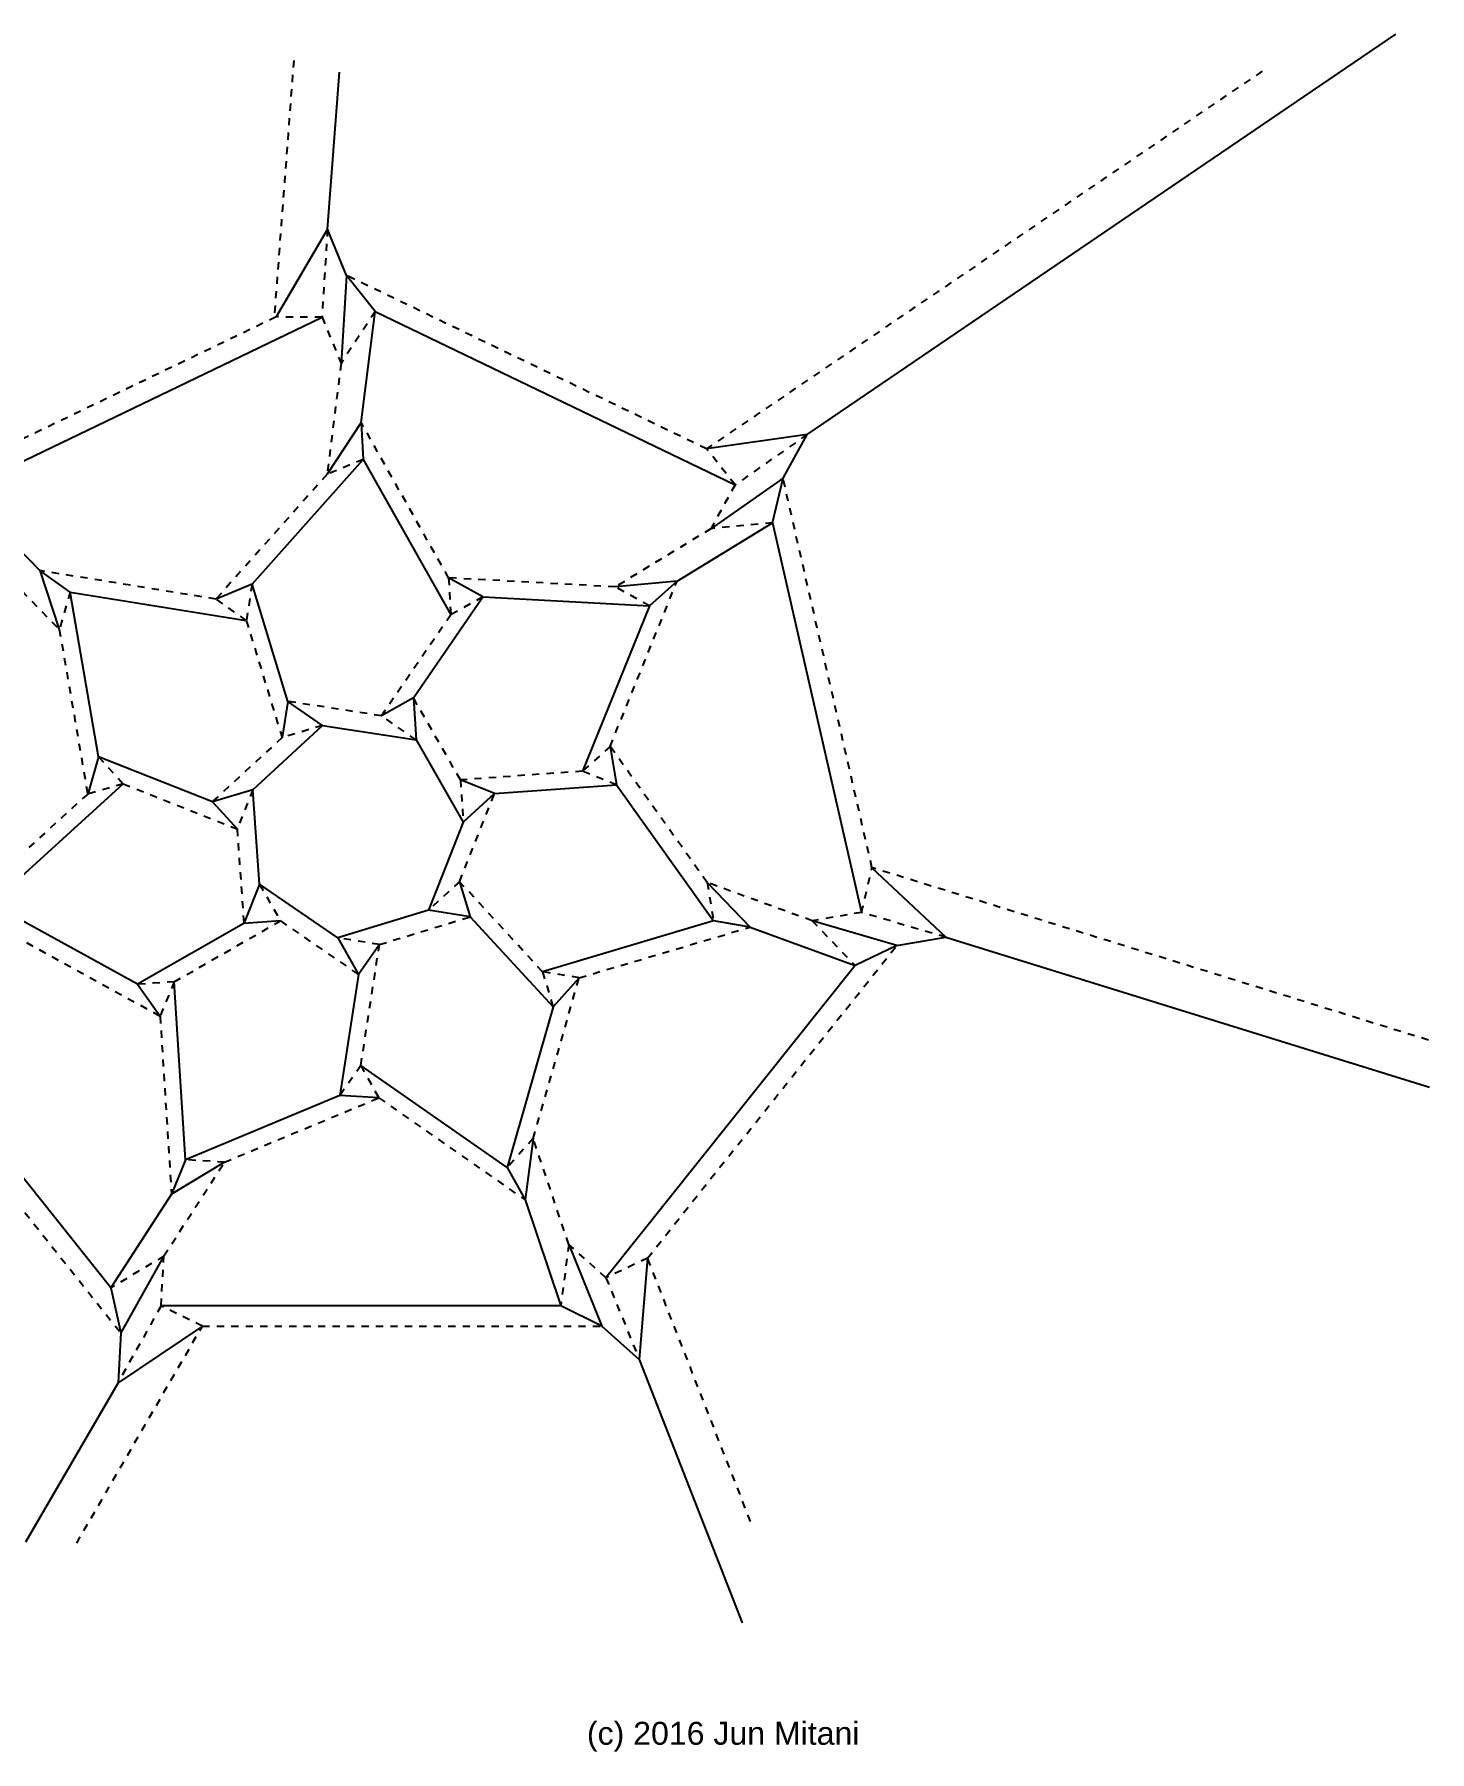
# Model space of a CAD drawing. Extents: x -38 to 276, y -288 to -9.
# Drawn here: x 71.6 to 275.9, y -287.6 to -36.2 of the extents above; entities that cross this region are included whole.
import ezdxf

# ---------------------------------------------------------------- set-up
doc = ezdxf.new("R2010")
doc.units = 0
for name, pattern in [('AI-LINETYPE-1', [2.116667, 1.058333, -1.058333]), ('AI-LINETYPE-10', [2.116667, 1.058333, -1.058333]), ('AI-LINETYPE-100', [2.116667, 1.058333, -1.058333]), ('AI-LINETYPE-11', [2.116667, 1.058333, -1.058333]), ('AI-LINETYPE-12', [2.116667, 1.058333, -1.058333]), ('AI-LINETYPE-13', [2.116667, 1.058333, -1.058333]), ('AI-LINETYPE-14', [2.116667, 1.058333, -1.058333]), ('AI-LINETYPE-15', [2.116667, 1.058333, -1.058333]), ('AI-LINETYPE-16', [2.116667, 1.058333, -1.058333]), ('AI-LINETYPE-17', [2.116667, 1.058333, -1.058333]), ('AI-LINETYPE-18', [2.116667, 1.058333, -1.058333]), ('AI-LINETYPE-19', [2.116667, 1.058333, -1.058333]), ('AI-LINETYPE-2', [2.116667, 1.058333, -1.058333]), ('AI-LINETYPE-20', [2.116667, 1.058333, -1.058333]), ('AI-LINETYPE-21', [2.116667, 1.058333, -1.058333]), ('AI-LINETYPE-22', [2.116667, 1.058333, -1.058333]), ('AI-LINETYPE-23', [2.116667, 1.058333, -1.058333]), ('AI-LINETYPE-24', [2.116667, 1.058333, -1.058333]), ('AI-LINETYPE-25', [2.116667, 1.058333, -1.058333]), ('AI-LINETYPE-26', [2.116667, 1.058333, -1.058333]), ('AI-LINETYPE-27', [2.116667, 1.058333, -1.058333]), ('AI-LINETYPE-28', [2.116667, 1.058333, -1.058333]), ('AI-LINETYPE-29', [2.116667, 1.058333, -1.058333]), ('AI-LINETYPE-3', [2.116667, 1.058333, -1.058333]), ('AI-LINETYPE-30', [2.116667, 1.058333, -1.058333]), ('AI-LINETYPE-31', [2.116667, 1.058333, -1.058333]), ('AI-LINETYPE-32', [2.116667, 1.058333, -1.058333]), ('AI-LINETYPE-33', [2.116667, 1.058333, -1.058333]), ('AI-LINETYPE-34', [2.116667, 1.058333, -1.058333]), ('AI-LINETYPE-35', [2.116667, 1.058333, -1.058333]), ('AI-LINETYPE-36', [2.116667, 1.058333, -1.058333]), ('AI-LINETYPE-37', [2.116667, 1.058333, -1.058333]), ('AI-LINETYPE-38', [2.116667, 1.058333, -1.058333]), ('AI-LINETYPE-39', [2.116667, 1.058333, -1.058333]), ('AI-LINETYPE-4', [2.116667, 1.058333, -1.058333]), ('AI-LINETYPE-40', [2.116667, 1.058333, -1.058333]), ('AI-LINETYPE-41', [2.116667, 1.058333, -1.058333]), ('AI-LINETYPE-42', [2.116667, 1.058333, -1.058333]), ('AI-LINETYPE-43', [2.116667, 1.058333, -1.058333]), ('AI-LINETYPE-46', [2.116667, 1.058333, -1.058333]), ('AI-LINETYPE-47', [2.116667, 1.058333, -1.058333]), ('AI-LINETYPE-48', [2.116667, 1.058333, -1.058333]), ('AI-LINETYPE-49', [2.116667, 1.058333, -1.058333]), ('AI-LINETYPE-5', [2.116667, 1.058333, -1.058333]), ('AI-LINETYPE-51', [2.116667, 1.058333, -1.058333]), ('AI-LINETYPE-52', [2.116667, 1.058333, -1.058333]), ('AI-LINETYPE-54', [2.116667, 1.058333, -1.058333]), ('AI-LINETYPE-57', [2.116667, 1.058333, -1.058333]), ('AI-LINETYPE-58', [2.116667, 1.058333, -1.058333]), ('AI-LINETYPE-59', [2.116667, 1.058333, -1.058333]), ('AI-LINETYPE-6', [2.116667, 1.058333, -1.058333]), ('AI-LINETYPE-60', [2.116667, 1.058333, -1.058333]), ('AI-LINETYPE-61', [2.116667, 1.058333, -1.058333]), ('AI-LINETYPE-62', [2.116667, 1.058333, -1.058333]), ('AI-LINETYPE-63', [2.116667, 1.058333, -1.058333]), ('AI-LINETYPE-64', [2.116667, 1.058333, -1.058333]), ('AI-LINETYPE-65', [2.116667, 1.058333, -1.058333]), ('AI-LINETYPE-66', [2.116667, 1.058333, -1.058333]), ('AI-LINETYPE-67', [2.116667, 1.058333, -1.058333]), ('AI-LINETYPE-68', [2.116667, 1.058333, -1.058333]), ('AI-LINETYPE-69', [2.116667, 1.058333, -1.058333]), ('AI-LINETYPE-7', [2.116667, 1.058333, -1.058333]), ('AI-LINETYPE-70', [2.116667, 1.058333, -1.058333]), ('AI-LINETYPE-71', [2.116667, 1.058333, -1.058333]), ('AI-LINETYPE-72', [2.116667, 1.058333, -1.058333]), ('AI-LINETYPE-73', [2.116667, 1.058333, -1.058333]), ('AI-LINETYPE-74', [2.116667, 1.058333, -1.058333]), ('AI-LINETYPE-75', [2.116667, 1.058333, -1.058333]), ('AI-LINETYPE-76', [2.116667, 1.058333, -1.058333]), ('AI-LINETYPE-77', [2.116667, 1.058333, -1.058333]), ('AI-LINETYPE-78', [2.116667, 1.058333, -1.058333]), ('AI-LINETYPE-79', [2.116667, 1.058333, -1.058333]), ('AI-LINETYPE-8', [2.116667, 1.058333, -1.058333]), ('AI-LINETYPE-80', [2.116667, 1.058333, -1.058333]), ('AI-LINETYPE-81', [2.116667, 1.058333, -1.058333]), ('AI-LINETYPE-82', [2.116667, 1.058333, -1.058333]), ('AI-LINETYPE-83', [2.116667, 1.058333, -1.058333]), ('AI-LINETYPE-84', [2.116667, 1.058333, -1.058333]), ('AI-LINETYPE-85', [2.116667, 1.058333, -1.058333]), ('AI-LINETYPE-86', [2.116667, 1.058333, -1.058333]), ('AI-LINETYPE-87', [2.116667, 1.058333, -1.058333]), ('AI-LINETYPE-88', [2.116667, 1.058333, -1.058333]), ('AI-LINETYPE-89', [2.116667, 1.058333, -1.058333]), ('AI-LINETYPE-9', [2.116667, 1.058333, -1.058333]), ('AI-LINETYPE-90', [2.116667, 1.058333, -1.058333]), ('AI-LINETYPE-91', [2.116667, 1.058333, -1.058333]), ('AI-LINETYPE-92', [2.116667, 1.058333, -1.058333]), ('AI-LINETYPE-93', [2.116667, 1.058333, -1.058333]), ('AI-LINETYPE-94', [2.116667, 1.058333, -1.058333]), ('AI-LINETYPE-95', [2.116667, 1.058333, -1.058333]), ('AI-LINETYPE-96', [2.116667, 1.058333, -1.058333]), ('AI-LINETYPE-98', [2.116667, 1.058333, -1.058333])]:
    doc.linetypes.add(name, pattern=pattern)
for name, color, linetype in [('MOUNTAINLINE', 7, 'CONTINUOUS'), ('TEXT', 7, 'CONTINUOUS'), ('VALLEYLINE', 7, 'CONTINUOUS')]:
    doc.layers.add(name, color=color, linetype=linetype)

# ---------------------------------------------------------------- blocks, each defined once
blk = doc.blocks.new('BLOCK_2')
at = {"layer": 'VALLEYLINE', "color": 7, "linetype": 'AI-LINETYPE-1'}
blk.add_lwpolyline([(176.46, -253.92), (161.38, -215.35)], dxfattribs=at)
blk = doc.blocks.new('BLOCK_3')
at = {"layer": 'VALLEYLINE', "color": 7, "linetype": 'AI-LINETYPE-2'}
blk.add_lwpolyline([(161.38, -215.35), (197.85, -169.62)], dxfattribs=at)
blk = doc.blocks.new('BLOCK_4')
at = {"layer": 'VALLEYLINE', "color": 7, "linetype": 'AI-LINETYPE-3'}
blk.add_lwpolyline([(192.69, -164.76), (185.48, -165.98)], dxfattribs=at)
blk = doc.blocks.new('BLOCK_5')
at = {"layer": 'VALLEYLINE', "color": 7, "linetype": 'AI-LINETYPE-4'}
blk.add_lwpolyline([(185.48, -165.98), (170.11, -160.38)], dxfattribs=at)
blk = doc.blocks.new('BLOCK_6')
at = {"layer": 'VALLEYLINE', "color": 7, "linetype": 'AI-LINETYPE-5'}
blk.add_lwpolyline([(170.11, -160.38), (155.91, -140.45)], dxfattribs=at)
blk = doc.blocks.new('BLOCK_7')
at = {"layer": 'VALLEYLINE', "color": 7, "linetype": 'AI-LINETYPE-6'}
blk.add_lwpolyline([(155.91, -140.45), (165.71, -116.25)], dxfattribs=at)
blk = doc.blocks.new('BLOCK_8')
at = {"layer": 'VALLEYLINE', "color": 7, "linetype": 'AI-LINETYPE-7'}
blk.add_lwpolyline([(194.23, -158.21), (181.21, -101.18)], dxfattribs=at)
blk = doc.blocks.new('BLOCK_9')
at = {"layer": 'VALLEYLINE', "color": 7, "linetype": 'AI-LINETYPE-8'}
blk.add_lwpolyline([(275.69, -183.45), (194.23, -158.2)], dxfattribs=at)
blk = doc.blocks.new('BLOCK_10')
at = {"layer": 'VALLEYLINE', "color": 7, "linetype": 'AI-LINETYPE-9'}
blk.add_lwpolyline([(155.3, -218.24), (149.85, -213.36)], dxfattribs=at)
blk = doc.blocks.new('BLOCK_11')
at = {"layer": 'VALLEYLINE', "color": 7, "linetype": 'AI-LINETYPE-10'}
blk.add_lwpolyline([(149.85, -213.36), (144.65, -197.85)], dxfattribs=at)
blk = doc.blocks.new('BLOCK_12')
at = {"layer": 'VALLEYLINE', "color": 7, "linetype": 'AI-LINETYPE-11'}
blk.add_lwpolyline([(144.65, -197.85), (151.37, -174.33)], dxfattribs=at)
blk = doc.blocks.new('BLOCK_13')
at = {"layer": 'VALLEYLINE', "color": 7, "linetype": 'AI-LINETYPE-12'}
blk.add_lwpolyline([(151.37, -174.33), (176.4, -166.91)], dxfattribs=at)
blk = doc.blocks.new('BLOCK_14')
at = {"layer": 'VALLEYLINE', "color": 7, "linetype": 'AI-LINETYPE-13'}
blk.add_lwpolyline([(146.01, -173.44), (133.87, -160.26)], dxfattribs=at)
blk = doc.blocks.new('BLOCK_15')
at = {"layer": 'VALLEYLINE', "color": 7, "linetype": 'AI-LINETYPE-14'}
blk.add_lwpolyline([(133.87, -160.26), (138.98, -147.37)], dxfattribs=at)
blk = doc.blocks.new('BLOCK_16')
at = {"layer": 'VALLEYLINE', "color": 7, "linetype": 'AI-LINETYPE-15'}
blk.add_lwpolyline([(151.87, -144.08), (134, -145.36)], dxfattribs=at)
blk = doc.blocks.new('BLOCK_17')
at = {"layer": 'VALLEYLINE', "color": 7, "linetype": 'AI-LINETYPE-16'}
blk.add_lwpolyline([(134, -145.36), (127.1, -133.33)], dxfattribs=at)
blk = doc.blocks.new('BLOCK_18')
at = {"layer": 'VALLEYLINE', "color": 7, "linetype": 'AI-LINETYPE-17'}
blk.add_lwpolyline([(170.65, -108.58), (156.68, -117.1)], dxfattribs=at)
blk = doc.blocks.new('BLOCK_19')
at = {"layer": 'VALLEYLINE', "color": 7, "linetype": 'AI-LINETYPE-18'}
blk.add_lwpolyline([(156.68, -117.1), (132.26, -115.78)], dxfattribs=at)
blk = doc.blocks.new('BLOCK_20')
at = {"layer": 'VALLEYLINE', "color": 7, "linetype": 'AI-LINETYPE-19'}
blk.add_lwpolyline([(132.26, -115.78), (119.45, -93.03)], dxfattribs=at)
blk = doc.blocks.new('BLOCK_21')
at = {"layer": 'VALLEYLINE', "color": 7, "linetype": 'AI-LINETYPE-20'}
blk.add_lwpolyline([(174.19, -102.18), (170.65, -108.58)], dxfattribs=at)
blk = doc.blocks.new('BLOCK_22')
at = {"layer": 'VALLEYLINE', "color": 7, "linetype": 'AI-LINETYPE-21'}
blk.add_lwpolyline([(170.02, -96.89), (117.32, -71.51)], dxfattribs=at)
blk = doc.blocks.new('BLOCK_23')
at = {"layer": 'VALLEYLINE', "color": 7, "linetype": 'AI-LINETYPE-22'}
blk.add_lwpolyline([(251.33, -41.62), (170.02, -96.89)], dxfattribs=at)
blk = doc.blocks.new('BLOCK_24')
at = {"layer": 'VALLEYLINE', "color": 7, "linetype": 'AI-LINETYPE-23'}
blk.add_lwpolyline([(119.41, -187.16), (122.14, -169.45)], dxfattribs=at)
blk = doc.blocks.new('BLOCK_25')
at = {"layer": 'VALLEYLINE', "color": 7, "linetype": 'AI-LINETYPE-24'}
blk.add_lwpolyline([(122.14, -169.45), (135.4, -165.4)], dxfattribs=at)
blk = doc.blocks.new('BLOCK_26')
at = {"layer": 'VALLEYLINE', "color": 7, "linetype": 'AI-LINETYPE-25'}
blk.add_lwpolyline([(77.82, -257.07), (96.22, -225.31)], dxfattribs=at)
blk = doc.blocks.new('BLOCK_27')
at = {"layer": 'VALLEYLINE', "color": 7, "linetype": 'AI-LINETYPE-26'}
blk.add_lwpolyline([(96.22, -225.31), (154.71, -225.31)], dxfattribs=at)
blk = doc.blocks.new('BLOCK_28')
at = {"layer": 'VALLEYLINE', "color": 7, "linetype": 'AI-LINETYPE-27'}
blk.add_lwpolyline([(90.17, -222.35), (90.59, -215.05)], dxfattribs=at)
blk = doc.blocks.new('BLOCK_29')
at = {"layer": 'VALLEYLINE', "color": 7, "linetype": 'AI-LINETYPE-28'}
blk.add_lwpolyline([(90.59, -215.05), (99.47, -201.31)], dxfattribs=at)
blk = doc.blocks.new('BLOCK_30')
at = {"layer": 'VALLEYLINE', "color": 7, "linetype": 'AI-LINETYPE-29'}
blk.add_lwpolyline([(99.47, -201.31), (122.05, -191.9)], dxfattribs=at)
blk = doc.blocks.new('BLOCK_31')
at = {"layer": 'VALLEYLINE', "color": 7, "linetype": 'AI-LINETYPE-30'}
blk.add_lwpolyline([(122.05, -191.9), (143.46, -206.84)], dxfattribs=at)
blk = doc.blocks.new('BLOCK_32')
at = {"layer": 'VALLEYLINE', "color": 7, "linetype": 'AI-LINETYPE-31'}
blk.add_lwpolyline([(132.58, -121.2), (122.43, -135.97)], dxfattribs=at)
blk = doc.blocks.new('BLOCK_33')
at = {"layer": 'VALLEYLINE', "color": 7, "linetype": 'AI-LINETYPE-32'}
blk.add_lwpolyline([(122.43, -135.97), (108.73, -133.86)], dxfattribs=at)
blk = doc.blocks.new('BLOCK_34')
at = {"layer": 'VALLEYLINE', "color": 7, "linetype": 'AI-LINETYPE-33'}
blk.add_lwpolyline([(92.1, -174.91), (107.65, -166)], dxfattribs=at)
blk = doc.blocks.new('BLOCK_35')
at = {"layer": 'VALLEYLINE', "color": 7, "linetype": 'AI-LINETYPE-34'}
blk.add_lwpolyline([(107.65, -166), (119.08, -173.85)], dxfattribs=at)
blk = doc.blocks.new('BLOCK_36')
at = {"layer": 'VALLEYLINE', "color": 7, "linetype": 'AI-LINETYPE-35'}
blk.add_lwpolyline([(107.88, -139.16), (97.68, -148.56)], dxfattribs=at)
blk = doc.blocks.new('BLOCK_37')
at = {"layer": 'VALLEYLINE', "color": 7, "linetype": 'AI-LINETYPE-36'}
blk.add_lwpolyline([(102.65, -122.02), (107.88, -139.16)], dxfattribs=at)
blk = doc.blocks.new('BLOCK_38')
at = {"layer": 'VALLEYLINE', "color": 7, "linetype": 'AI-LINETYPE-37'}
blk.add_lwpolyline([(114.48, -100.62), (98.22, -118.89)], dxfattribs=at)
blk = doc.blocks.new('BLOCK_39')
at = {"layer": 'VALLEYLINE', "color": 7, "linetype": 'AI-LINETYPE-38'}
blk.add_lwpolyline([(98.22, -118.89), (72.44, -114.72)], dxfattribs=at)
blk = doc.blocks.new('BLOCK_40')
at = {"layer": 'VALLEYLINE', "color": 7, "linetype": 'AI-LINETYPE-39'}
blk.add_lwpolyline([(113.73, -77.62), (116.52, -84.38)], dxfattribs=at)
blk = doc.blocks.new('BLOCK_41')
at = {"layer": 'VALLEYLINE', "color": 7, "linetype": 'AI-LINETYPE-40'}
blk.add_lwpolyline([(116.52, -84.38), (114.48, -100.62)], dxfattribs=at)
blk = doc.blocks.new('BLOCK_42')
at = {"layer": 'VALLEYLINE', "color": 7, "linetype": 'AI-LINETYPE-41'}
blk.add_lwpolyline([(84.64, -145.93), (101.3, -152.53)], dxfattribs=at)
blk = doc.blocks.new('BLOCK_43')
at = {"layer": 'VALLEYLINE', "color": 7, "linetype": 'AI-LINETYPE-42'}
blk.add_lwpolyline([(101.3, -152.53), (102.29, -166.36)], dxfattribs=at)
blk = doc.blocks.new('BLOCK_44')
at = {"layer": 'VALLEYLINE', "color": 7, "linetype": 'AI-LINETYPE-43'}
blk.add_lwpolyline([(90.03, -179.94), (91.7, -205.99)], dxfattribs=at)
blk = doc.blocks.new('BLOCK_47')
at = {"layer": 'VALLEYLINE', "color": 7, "linetype": 'AI-LINETYPE-46'}
blk.add_lwpolyline([(68.6, -168.15), (90.03, -179.94)], dxfattribs=at)
blk = doc.blocks.new('BLOCK_48')
at = {"layer": 'VALLEYLINE', "color": 7, "linetype": 'AI-LINETYPE-47'}
blk.add_lwpolyline([(107, -77.59), (54.3, -102.97)], dxfattribs=at)
blk = doc.blocks.new('BLOCK_49')
at = {"layer": 'VALLEYLINE', "color": 7, "linetype": 'AI-LINETYPE-48'}
blk.add_lwpolyline([(109.59, -40.03), (106.73, -77.58)], dxfattribs=at)
blk = doc.blocks.new('BLOCK_50')
at = {"layer": 'VALLEYLINE', "color": 7, "linetype": 'AI-LINETYPE-49'}
blk.add_lwpolyline([(79.43, -147.44), (60.1, -164.99)], dxfattribs=at)
blk = doc.blocks.new('BLOCK_52')
at = {"layer": 'VALLEYLINE', "color": 7, "linetype": 'AI-LINETYPE-51'}
blk.add_lwpolyline([(63.86, -111.62), (75.28, -123.33)], dxfattribs=at)
blk = doc.blocks.new('BLOCK_53')
at = {"layer": 'VALLEYLINE', "color": 7, "linetype": 'AI-LINETYPE-52'}
blk.add_lwpolyline([(75.28, -123.33), (79.43, -147.44)], dxfattribs=at)
blk = doc.blocks.new('BLOCK_55')
at = {"layer": 'VALLEYLINE', "color": 7, "linetype": 'AI-LINETYPE-54'}
blk.add_lwpolyline([(47.81, -180.57), (84.28, -226.3)], dxfattribs=at)
blk = doc.blocks.new('BLOCK_58')
at = {"layer": 'VALLEYLINE', "color": 7, "linetype": 'AI-LINETYPE-57'}
blk.add_lwpolyline([(161.38, -215.35), (155.3, -218.24)], dxfattribs=at)
blk = doc.blocks.new('BLOCK_59')
at = {"layer": 'VALLEYLINE', "color": 7, "linetype": 'AI-LINETYPE-58'}
blk.add_lwpolyline([(205.06, -168.4), (192.69, -164.76)], dxfattribs=at)
blk = doc.blocks.new('BLOCK_60')
at = {"layer": 'VALLEYLINE', "color": 7, "linetype": 'AI-LINETYPE-59'}
blk.add_lwpolyline([(185.48, -165.98), (191.77, -172.51)], dxfattribs=at)
blk = doc.blocks.new('BLOCK_61')
at = {"layer": 'VALLEYLINE', "color": 7, "linetype": 'AI-LINETYPE-60'}
blk.add_lwpolyline([(170.11, -160.38), (171.05, -166.01)], dxfattribs=at)
blk = doc.blocks.new('BLOCK_62')
at = {"layer": 'VALLEYLINE', "color": 7, "linetype": 'AI-LINETYPE-61'}
blk.add_lwpolyline([(155.91, -140.45), (151.87, -144.08)], dxfattribs=at)
blk = doc.blocks.new('BLOCK_63')
at = {"layer": 'VALLEYLINE', "color": 7, "linetype": 'AI-LINETYPE-62'}
blk.add_lwpolyline([(179.68, -107.73), (170.65, -108.58)], dxfattribs=at)
blk = doc.blocks.new('BLOCK_64')
at = {"layer": 'VALLEYLINE', "color": 7, "linetype": 'AI-LINETYPE-63'}
blk.add_lwpolyline([(192.69, -164.76), (194.23, -158.21)], dxfattribs=at)
blk = doc.blocks.new('BLOCK_65')
at = {"layer": 'VALLEYLINE', "color": 7, "linetype": 'AI-LINETYPE-64'}
blk.add_lwpolyline([(184.75, -94.78), (174.19, -102.18)], dxfattribs=at)
blk = doc.blocks.new('BLOCK_66')
at = {"layer": 'VALLEYLINE', "color": 7, "linetype": 'AI-LINETYPE-65'}
blk.add_lwpolyline([(155.3, -218.24), (160.17, -230.18)], dxfattribs=at)
blk = doc.blocks.new('BLOCK_67')
at = {"layer": 'VALLEYLINE', "color": 7, "linetype": 'AI-LINETYPE-66'}
blk.add_lwpolyline([(149.85, -213.36), (148.67, -222.35)], dxfattribs=at)
blk = doc.blocks.new('BLOCK_68')
at = {"layer": 'VALLEYLINE', "color": 7, "linetype": 'AI-LINETYPE-67'}
blk.add_lwpolyline([(144.65, -197.85), (140.83, -202.1)], dxfattribs=at)
blk = doc.blocks.new('BLOCK_69')
at = {"layer": 'VALLEYLINE', "color": 7, "linetype": 'AI-LINETYPE-68'}
blk.add_lwpolyline([(151.37, -174.33), (146.01, -173.44)], dxfattribs=at)
blk = doc.blocks.new('BLOCK_70')
at = {"layer": 'VALLEYLINE', "color": 7, "linetype": 'AI-LINETYPE-69'}
blk.add_lwpolyline([(146.01, -173.44), (147.55, -178.58)], dxfattribs=at)
blk = doc.blocks.new('BLOCK_71')
at = {"layer": 'VALLEYLINE', "color": 7, "linetype": 'AI-LINETYPE-70'}
blk.add_lwpolyline([(133.87, -160.26), (129.3, -164.43)], dxfattribs=at)
blk = doc.blocks.new('BLOCK_72')
at = {"layer": 'VALLEYLINE', "color": 7, "linetype": 'AI-LINETYPE-71'}
blk.add_lwpolyline([(156.85, -146.09), (151.87, -144.08)], dxfattribs=at)
blk = doc.blocks.new('BLOCK_73')
at = {"layer": 'VALLEYLINE', "color": 7, "linetype": 'AI-LINETYPE-72'}
blk.add_lwpolyline([(134, -145.36), (134.41, -151.53)], dxfattribs=at)
blk = doc.blocks.new('BLOCK_74')
at = {"layer": 'VALLEYLINE', "color": 7, "linetype": 'AI-LINETYPE-73'}
blk.add_lwpolyline([(137.25, -118.56), (132.58, -121.2)], dxfattribs=at)
blk = doc.blocks.new('BLOCK_75')
at = {"layer": 'VALLEYLINE', "color": 7, "linetype": 'AI-LINETYPE-74'}
blk.add_lwpolyline([(161.67, -119.88), (156.68, -117.1)], dxfattribs=at)
blk = doc.blocks.new('BLOCK_76')
at = {"layer": 'VALLEYLINE', "color": 7, "linetype": 'AI-LINETYPE-75'}
blk.add_lwpolyline([(132.26, -115.78), (132.58, -121.2)], dxfattribs=at)
blk = doc.blocks.new('BLOCK_77')
at = {"layer": 'VALLEYLINE', "color": 7, "linetype": 'AI-LINETYPE-76'}
blk.add_lwpolyline([(121.49, -76.8), (116.52, -84.38)], dxfattribs=at)
blk = doc.blocks.new('BLOCK_78')
at = {"layer": 'VALLEYLINE', "color": 7, "linetype": 'AI-LINETYPE-77'}
blk.add_lwpolyline([(174.19, -102.18), (170.02, -96.89)], dxfattribs=at)
blk = doc.blocks.new('BLOCK_79')
at = {"layer": 'VALLEYLINE', "color": 7, "linetype": 'AI-LINETYPE-78'}
blk.add_lwpolyline([(114.53, -64.75), (113.73, -77.62)], dxfattribs=at)
blk = doc.blocks.new('BLOCK_80')
at = {"layer": 'VALLEYLINE', "color": 7, "linetype": 'AI-LINETYPE-79'}
blk.add_lwpolyline([(119.41, -187.16), (122.05, -191.9)], dxfattribs=at)
blk = doc.blocks.new('BLOCK_81')
at = {"layer": 'VALLEYLINE', "color": 7, "linetype": 'AI-LINETYPE-80'}
blk.add_lwpolyline([(119.41, -187.16), (116.35, -191.56)], dxfattribs=at)
blk = doc.blocks.new('BLOCK_82')
at = {"layer": 'VALLEYLINE', "color": 7, "linetype": 'AI-LINETYPE-81'}
blk.add_lwpolyline([(122.14, -169.45), (116.03, -168.47)], dxfattribs=at)
blk = doc.blocks.new('BLOCK_83')
at = {"layer": 'VALLEYLINE', "color": 7, "linetype": 'AI-LINETYPE-82'}
blk.add_lwpolyline([(96.22, -225.31), (90.17, -222.35)], dxfattribs=at)
blk = doc.blocks.new('BLOCK_84')
at = {"layer": 'VALLEYLINE', "color": 7, "linetype": 'AI-LINETYPE-83'}
blk.add_lwpolyline([(90.17, -222.35), (83.87, -233.6)], dxfattribs=at)
blk = doc.blocks.new('BLOCK_85')
at = {"layer": 'VALLEYLINE', "color": 7, "linetype": 'AI-LINETYPE-84'}
blk.add_lwpolyline([(90.59, -215.05), (82.82, -219.73)], dxfattribs=at)
blk = doc.blocks.new('BLOCK_86')
at = {"layer": 'VALLEYLINE', "color": 7, "linetype": 'AI-LINETYPE-85'}
blk.add_lwpolyline([(99.47, -201.31), (93.77, -200.97)], dxfattribs=at)
blk = doc.blocks.new('BLOCK_87')
at = {"layer": 'VALLEYLINE', "color": 7, "linetype": 'AI-LINETYPE-86'}
blk.add_lwpolyline([(104.6, -160.62), (107.65, -166)], dxfattribs=at)
blk = doc.blocks.new('BLOCK_88')
at = {"layer": 'VALLEYLINE', "color": 7, "linetype": 'AI-LINETYPE-87'}
blk.add_lwpolyline([(103.61, -146.79), (101.3, -152.53)], dxfattribs=at)
blk = doc.blocks.new('BLOCK_89')
at = {"layer": 'VALLEYLINE', "color": 7, "linetype": 'AI-LINETYPE-88'}
blk.add_lwpolyline([(113.81, -137.39), (107.88, -139.16)], dxfattribs=at)
blk = doc.blocks.new('BLOCK_90')
at = {"layer": 'VALLEYLINE', "color": 7, "linetype": 'AI-LINETYPE-89'}
blk.add_lwpolyline([(127.51, -139.5), (122.43, -135.97)], dxfattribs=at)
blk = doc.blocks.new('BLOCK_91')
at = {"layer": 'VALLEYLINE', "color": 7, "linetype": 'AI-LINETYPE-90'}
blk.add_lwpolyline([(103.5, -116.72), (102.65, -122.02)], dxfattribs=at)
blk = doc.blocks.new('BLOCK_92')
at = {"layer": 'VALLEYLINE', "color": 7, "linetype": 'AI-LINETYPE-91'}
blk.add_lwpolyline([(119.76, -98.45), (114.48, -100.62)], dxfattribs=at)
blk = doc.blocks.new('BLOCK_93')
at = {"layer": 'VALLEYLINE', "color": 7, "linetype": 'AI-LINETYPE-92'}
blk.add_lwpolyline([(92.1, -174.91), (90.03, -179.94)], dxfattribs=at)
blk = doc.blocks.new('BLOCK_94')
at = {"layer": 'VALLEYLINE', "color": 7, "linetype": 'AI-LINETYPE-93'}
blk.add_lwpolyline([(92.1, -174.91), (86.74, -175.27)], dxfattribs=at)
blk = doc.blocks.new('BLOCK_95')
at = {"layer": 'VALLEYLINE', "color": 7, "linetype": 'AI-LINETYPE-94'}
blk.add_lwpolyline([(81.03, -141.96), (84.64, -145.93)], dxfattribs=at)
blk = doc.blocks.new('BLOCK_96')
at = {"layer": 'VALLEYLINE', "color": 7, "linetype": 'AI-LINETYPE-95'}
blk.add_lwpolyline([(76.88, -117.85), (75.28, -123.33)], dxfattribs=at)
blk = doc.blocks.new('BLOCK_97')
at = {"layer": 'VALLEYLINE', "color": 7, "linetype": 'AI-LINETYPE-96'}
blk.add_lwpolyline([(102.65, -122.02), (98.22, -118.89)], dxfattribs=at)
blk = doc.blocks.new('BLOCK_99')
at = {"layer": 'VALLEYLINE', "color": 7, "linetype": 'AI-LINETYPE-98'}
blk.add_lwpolyline([(113.73, -77.62), (107, -77.59)], dxfattribs=at)
blk = doc.blocks.new('BLOCK_101')
at = {"layer": 'VALLEYLINE', "color": 7, "linetype": 'AI-LINETYPE-100'}
blk.add_lwpolyline([(84.64, -145.93), (79.43, -147.44)], dxfattribs=at)
blk = doc.blocks.new('BLOCK_107')
at = {"layer": 'MOUNTAINLINE', "color": 7}
blk.add_lwpolyline([(205.06, -168.4), (275.86, -190.34)], dxfattribs=at)
blk = doc.blocks.new('BLOCK_108')
at = {"layer": 'MOUNTAINLINE', "color": 7}
blk.add_lwpolyline([(197.85, -169.62), (205.06, -168.4)], dxfattribs=at)
blk = doc.blocks.new('BLOCK_109')
at = {"layer": 'MOUNTAINLINE', "color": 7}
blk.add_lwpolyline([(165.71, -116.25), (179.68, -107.73)], dxfattribs=at)
blk = doc.blocks.new('BLOCK_110')
at = {"layer": 'MOUNTAINLINE', "color": 7}
blk.add_lwpolyline([(179.68, -107.73), (192.69, -164.76)], dxfattribs=at)
blk = doc.blocks.new('BLOCK_111')
at = {"layer": 'MOUNTAINLINE', "color": 7}
blk.add_lwpolyline([(181.21, -101.18), (184.75, -94.78)], dxfattribs=at)
blk = doc.blocks.new('BLOCK_112')
at = {"layer": 'MOUNTAINLINE', "color": 7}
blk.add_lwpolyline([(184.75, -94.78), (270.89, -36.21)], dxfattribs=at)
blk = doc.blocks.new('BLOCK_113')
at = {"layer": 'MOUNTAINLINE', "color": 7}
blk.add_lwpolyline([(191.77, -172.51), (155.3, -218.24)], dxfattribs=at)
blk = doc.blocks.new('BLOCK_114')
at = {"layer": 'MOUNTAINLINE', "color": 7}
blk.add_lwpolyline([(176.4, -166.91), (191.77, -172.51)], dxfattribs=at)
blk = doc.blocks.new('BLOCK_115')
at = {"layer": 'MOUNTAINLINE', "color": 7}
blk.add_lwpolyline([(171.05, -166.01), (146.01, -173.44)], dxfattribs=at)
blk = doc.blocks.new('BLOCK_116')
at = {"layer": 'MOUNTAINLINE', "color": 7}
blk.add_lwpolyline([(138.98, -147.37), (156.85, -146.09)], dxfattribs=at)
blk = doc.blocks.new('BLOCK_117')
at = {"layer": 'MOUNTAINLINE', "color": 7}
blk.add_lwpolyline([(156.85, -146.09), (171.05, -166.01)], dxfattribs=at)
blk = doc.blocks.new('BLOCK_118')
at = {"layer": 'MOUNTAINLINE', "color": 7}
blk.add_lwpolyline([(127.1, -133.33), (137.25, -118.56)], dxfattribs=at)
blk = doc.blocks.new('BLOCK_119')
at = {"layer": 'MOUNTAINLINE', "color": 7}
blk.add_lwpolyline([(137.25, -118.56), (161.67, -119.88)], dxfattribs=at)
blk = doc.blocks.new('BLOCK_120')
at = {"layer": 'MOUNTAINLINE', "color": 7}
blk.add_lwpolyline([(161.67, -119.88), (151.87, -144.08)], dxfattribs=at)
blk = doc.blocks.new('BLOCK_121')
at = {"layer": 'MOUNTAINLINE', "color": 7}
blk.add_lwpolyline([(119.45, -93.03), (121.49, -76.8)], dxfattribs=at)
blk = doc.blocks.new('BLOCK_122')
at = {"layer": 'MOUNTAINLINE', "color": 7}
blk.add_lwpolyline([(121.49, -76.8), (174.19, -102.18)], dxfattribs=at)
blk = doc.blocks.new('BLOCK_123')
at = {"layer": 'MOUNTAINLINE', "color": 7}
blk.add_lwpolyline([(117.32, -71.51), (114.53, -64.75)], dxfattribs=at)
blk = doc.blocks.new('BLOCK_124')
at = {"layer": 'MOUNTAINLINE', "color": 7}
blk.add_lwpolyline([(114.53, -64.75), (116.28, -41.77)], dxfattribs=at)
blk = doc.blocks.new('BLOCK_125')
at = {"layer": 'MOUNTAINLINE', "color": 7}
blk.add_lwpolyline([(147.55, -178.58), (140.83, -202.1)], dxfattribs=at)
blk = doc.blocks.new('BLOCK_126')
at = {"layer": 'MOUNTAINLINE', "color": 7}
blk.add_lwpolyline([(140.83, -202.1), (119.41, -187.16)], dxfattribs=at)
blk = doc.blocks.new('BLOCK_127')
at = {"layer": 'MOUNTAINLINE', "color": 7}
blk.add_lwpolyline([(135.4, -165.4), (147.55, -178.58)], dxfattribs=at)
blk = doc.blocks.new('BLOCK_128')
at = {"layer": 'MOUNTAINLINE', "color": 7}
blk.add_lwpolyline([(160.17, -230.18), (175.24, -268.75)], dxfattribs=at)
blk = doc.blocks.new('BLOCK_129')
at = {"layer": 'MOUNTAINLINE', "color": 7}
blk.add_lwpolyline([(154.71, -225.31), (160.17, -230.18)], dxfattribs=at)
blk = doc.blocks.new('BLOCK_130')
at = {"layer": 'MOUNTAINLINE', "color": 7}
blk.add_lwpolyline([(143.46, -206.84), (148.67, -222.35)], dxfattribs=at)
blk = doc.blocks.new('BLOCK_131')
at = {"layer": 'MOUNTAINLINE', "color": 7}
blk.add_lwpolyline([(148.67, -222.35), (90.17, -222.35)], dxfattribs=at)
blk = doc.blocks.new('BLOCK_132')
at = {"layer": 'MOUNTAINLINE', "color": 7}
blk.add_lwpolyline([(134.41, -151.53), (129.3, -164.43)], dxfattribs=at)
blk = doc.blocks.new('BLOCK_133')
at = {"layer": 'MOUNTAINLINE', "color": 7}
blk.add_lwpolyline([(129.3, -164.43), (116.03, -168.47)], dxfattribs=at)
blk = doc.blocks.new('BLOCK_134')
at = {"layer": 'MOUNTAINLINE', "color": 7}
blk.add_lwpolyline([(116.03, -168.47), (104.6, -160.62)], dxfattribs=at)
blk = doc.blocks.new('BLOCK_135')
at = {"layer": 'MOUNTAINLINE', "color": 7}
blk.add_lwpolyline([(104.6, -160.62), (103.61, -146.79)], dxfattribs=at)
blk = doc.blocks.new('BLOCK_136')
at = {"layer": 'MOUNTAINLINE', "color": 7}
blk.add_lwpolyline([(103.61, -146.79), (113.81, -137.39)], dxfattribs=at)
blk = doc.blocks.new('BLOCK_137')
at = {"layer": 'MOUNTAINLINE', "color": 7}
blk.add_lwpolyline([(113.81, -137.39), (127.51, -139.5)], dxfattribs=at)
blk = doc.blocks.new('BLOCK_138')
at = {"layer": 'MOUNTAINLINE', "color": 7}
blk.add_lwpolyline([(127.51, -139.5), (134.41, -151.53)], dxfattribs=at)
blk = doc.blocks.new('BLOCK_139')
at = {"layer": 'MOUNTAINLINE', "color": 7}
blk.add_lwpolyline([(108.73, -133.86), (103.5, -116.72)], dxfattribs=at)
blk = doc.blocks.new('BLOCK_140')
at = {"layer": 'MOUNTAINLINE', "color": 7}
blk.add_lwpolyline([(103.5, -116.72), (119.76, -98.45)], dxfattribs=at)
blk = doc.blocks.new('BLOCK_141')
at = {"layer": 'MOUNTAINLINE', "color": 7}
blk.add_lwpolyline([(119.76, -98.45), (132.58, -121.2)], dxfattribs=at)
blk = doc.blocks.new('BLOCK_142')
at = {"layer": 'MOUNTAINLINE', "color": 7}
blk.add_lwpolyline([(116.35, -191.56), (93.77, -200.97)], dxfattribs=at)
blk = doc.blocks.new('BLOCK_143')
at = {"layer": 'MOUNTAINLINE', "color": 7}
blk.add_lwpolyline([(93.77, -200.97), (92.1, -174.91)], dxfattribs=at)
blk = doc.blocks.new('BLOCK_144')
at = {"layer": 'MOUNTAINLINE', "color": 7}
blk.add_lwpolyline([(119.08, -173.85), (116.35, -191.56)], dxfattribs=at)
blk = doc.blocks.new('BLOCK_145')
at = {"layer": 'MOUNTAINLINE', "color": 7}
blk.add_lwpolyline([(97.68, -148.56), (81.03, -141.96)], dxfattribs=at)
blk = doc.blocks.new('BLOCK_146')
at = {"layer": 'MOUNTAINLINE', "color": 7}
blk.add_lwpolyline([(81.03, -141.96), (76.88, -117.85)], dxfattribs=at)
blk = doc.blocks.new('BLOCK_147')
at = {"layer": 'MOUNTAINLINE', "color": 7}
blk.add_lwpolyline([(76.88, -117.85), (102.65, -122.02)], dxfattribs=at)
blk = doc.blocks.new('BLOCK_148')
at = {"layer": 'MOUNTAINLINE', "color": 7}
blk.add_lwpolyline([(72.44, -114.72), (61.02, -103)], dxfattribs=at)
blk = doc.blocks.new('BLOCK_149')
at = {"layer": 'MOUNTAINLINE', "color": 7}
blk.add_lwpolyline([(61.02, -103), (113.73, -77.62)], dxfattribs=at)
blk = doc.blocks.new('BLOCK_150')
at = {"layer": 'MOUNTAINLINE', "color": 7}
blk.add_lwpolyline([(102.29, -166.36), (86.74, -175.27)], dxfattribs=at)
blk = doc.blocks.new('BLOCK_151')
at = {"layer": 'MOUNTAINLINE', "color": 7}
blk.add_lwpolyline([(86.74, -175.27), (65.31, -163.48)], dxfattribs=at)
blk = doc.blocks.new('BLOCK_152')
at = {"layer": 'MOUNTAINLINE', "color": 7}
blk.add_lwpolyline([(65.31, -163.48), (84.64, -145.93)], dxfattribs=at)
blk = doc.blocks.new('BLOCK_153')
at = {"layer": 'MOUNTAINLINE', "color": 7}
blk.add_lwpolyline([(91.7, -205.99), (82.82, -219.73)], dxfattribs=at)
blk = doc.blocks.new('BLOCK_154')
at = {"layer": 'MOUNTAINLINE', "color": 7}
blk.add_lwpolyline([(82.82, -219.73), (46.35, -174)], dxfattribs=at)
blk = doc.blocks.new('BLOCK_159')
at = {"layer": 'MOUNTAINLINE', "color": 7}
blk.add_lwpolyline([(84.28, -226.3), (83.87, -233.6)], dxfattribs=at)
blk = doc.blocks.new('BLOCK_160')
at = {"layer": 'MOUNTAINLINE', "color": 7}
blk.add_lwpolyline([(83.87, -233.6), (70.35, -256.95)], dxfattribs=at)
blk = doc.blocks.new('BLOCK_163')
at = {"layer": 'MOUNTAINLINE', "color": 7}
blk.add_lwpolyline([(205.06, -168.4), (194.23, -158.21)], dxfattribs=at)
blk = doc.blocks.new('BLOCK_164')
at = {"layer": 'MOUNTAINLINE', "color": 7}
blk.add_lwpolyline([(161.38, -215.35), (160.17, -230.18)], dxfattribs=at)
blk = doc.blocks.new('BLOCK_165')
at = {"layer": 'MOUNTAINLINE', "color": 7}
blk.add_lwpolyline([(197.85, -169.62), (191.77, -172.51)], dxfattribs=at)
blk = doc.blocks.new('BLOCK_166')
at = {"layer": 'MOUNTAINLINE', "color": 7}
blk.add_lwpolyline([(197.85, -169.62), (185.48, -165.98)], dxfattribs=at)
blk = doc.blocks.new('BLOCK_167')
at = {"layer": 'MOUNTAINLINE', "color": 7}
blk.add_lwpolyline([(170.11, -160.38), (176.4, -166.91)], dxfattribs=at)
blk = doc.blocks.new('BLOCK_168')
at = {"layer": 'MOUNTAINLINE', "color": 7}
blk.add_lwpolyline([(155.91, -140.45), (156.85, -146.09)], dxfattribs=at)
blk = doc.blocks.new('BLOCK_169')
at = {"layer": 'MOUNTAINLINE', "color": 7}
blk.add_lwpolyline([(165.71, -116.25), (161.67, -119.88)], dxfattribs=at)
blk = doc.blocks.new('BLOCK_170')
at = {"layer": 'MOUNTAINLINE', "color": 7}
blk.add_lwpolyline([(165.71, -116.25), (156.68, -117.1)], dxfattribs=at)
blk = doc.blocks.new('BLOCK_171')
at = {"layer": 'MOUNTAINLINE', "color": 7}
blk.add_lwpolyline([(179.68, -107.73), (181.21, -101.18)], dxfattribs=at)
blk = doc.blocks.new('BLOCK_172')
at = {"layer": 'MOUNTAINLINE', "color": 7}
blk.add_lwpolyline([(181.21, -101.18), (170.65, -108.58)], dxfattribs=at)
blk = doc.blocks.new('BLOCK_173')
at = {"layer": 'MOUNTAINLINE', "color": 7}
blk.add_lwpolyline([(184.75, -94.78), (170.02, -96.89)], dxfattribs=at)
blk = doc.blocks.new('BLOCK_174')
at = {"layer": 'MOUNTAINLINE', "color": 7}
blk.add_lwpolyline([(149.85, -213.36), (154.71, -225.31)], dxfattribs=at)
blk = doc.blocks.new('BLOCK_175')
at = {"layer": 'MOUNTAINLINE', "color": 7}
blk.add_lwpolyline([(144.65, -197.85), (143.46, -206.84)], dxfattribs=at)
blk = doc.blocks.new('BLOCK_176')
at = {"layer": 'MOUNTAINLINE', "color": 7}
blk.add_lwpolyline([(151.37, -174.33), (147.55, -178.58)], dxfattribs=at)
blk = doc.blocks.new('BLOCK_177')
at = {"layer": 'MOUNTAINLINE', "color": 7}
blk.add_lwpolyline([(176.4, -166.91), (171.05, -166.01)], dxfattribs=at)
blk = doc.blocks.new('BLOCK_178')
at = {"layer": 'MOUNTAINLINE', "color": 7}
blk.add_lwpolyline([(133.87, -160.26), (135.4, -165.4)], dxfattribs=at)
blk = doc.blocks.new('BLOCK_179')
at = {"layer": 'MOUNTAINLINE', "color": 7}
blk.add_lwpolyline([(138.98, -147.37), (134.41, -151.53)], dxfattribs=at)
blk = doc.blocks.new('BLOCK_180')
at = {"layer": 'MOUNTAINLINE', "color": 7}
blk.add_lwpolyline([(138.98, -147.37), (134, -145.36)], dxfattribs=at)
blk = doc.blocks.new('BLOCK_181')
at = {"layer": 'MOUNTAINLINE', "color": 7}
blk.add_lwpolyline([(127.1, -133.33), (127.51, -139.5)], dxfattribs=at)
blk = doc.blocks.new('BLOCK_182')
at = {"layer": 'MOUNTAINLINE', "color": 7}
blk.add_lwpolyline([(127.1, -133.33), (122.43, -135.97)], dxfattribs=at)
blk = doc.blocks.new('BLOCK_183')
at = {"layer": 'MOUNTAINLINE', "color": 7}
blk.add_lwpolyline([(137.25, -118.56), (132.26, -115.78)], dxfattribs=at)
blk = doc.blocks.new('BLOCK_184')
at = {"layer": 'MOUNTAINLINE', "color": 7}
blk.add_lwpolyline([(119.45, -93.03), (119.76, -98.45)], dxfattribs=at)
blk = doc.blocks.new('BLOCK_185')
at = {"layer": 'MOUNTAINLINE', "color": 7}
blk.add_lwpolyline([(119.45, -93.03), (114.48, -100.62)], dxfattribs=at)
blk = doc.blocks.new('BLOCK_186')
at = {"layer": 'MOUNTAINLINE', "color": 7}
blk.add_lwpolyline([(121.49, -76.8), (117.32, -71.51)], dxfattribs=at)
blk = doc.blocks.new('BLOCK_187')
at = {"layer": 'MOUNTAINLINE', "color": 7}
blk.add_lwpolyline([(117.32, -71.51), (116.52, -84.38)], dxfattribs=at)
blk = doc.blocks.new('BLOCK_188')
at = {"layer": 'MOUNTAINLINE', "color": 7}
blk.add_lwpolyline([(114.53, -64.75), (107, -77.59)], dxfattribs=at)
blk = doc.blocks.new('BLOCK_189')
at = {"layer": 'MOUNTAINLINE', "color": 7}
blk.add_lwpolyline([(140.83, -202.1), (143.46, -206.84)], dxfattribs=at)
blk = doc.blocks.new('BLOCK_190')
at = {"layer": 'MOUNTAINLINE', "color": 7}
blk.add_lwpolyline([(122.14, -169.45), (119.08, -173.85)], dxfattribs=at)
blk = doc.blocks.new('BLOCK_191')
at = {"layer": 'MOUNTAINLINE', "color": 7}
blk.add_lwpolyline([(135.4, -165.4), (129.3, -164.43)], dxfattribs=at)
blk = doc.blocks.new('BLOCK_192')
at = {"layer": 'MOUNTAINLINE', "color": 7}
blk.add_lwpolyline([(96.22, -225.31), (83.87, -233.6)], dxfattribs=at)
blk = doc.blocks.new('BLOCK_193')
at = {"layer": 'MOUNTAINLINE', "color": 7}
blk.add_lwpolyline([(154.71, -225.31), (148.67, -222.35)], dxfattribs=at)
blk = doc.blocks.new('BLOCK_194')
at = {"layer": 'MOUNTAINLINE', "color": 7}
blk.add_lwpolyline([(90.59, -215.05), (84.28, -226.3)], dxfattribs=at)
blk = doc.blocks.new('BLOCK_195')
at = {"layer": 'MOUNTAINLINE', "color": 7}
blk.add_lwpolyline([(99.47, -201.31), (91.7, -205.99)], dxfattribs=at)
blk = doc.blocks.new('BLOCK_196')
at = {"layer": 'MOUNTAINLINE', "color": 7}
blk.add_lwpolyline([(122.05, -191.9), (116.35, -191.56)], dxfattribs=at)
blk = doc.blocks.new('BLOCK_197')
at = {"layer": 'MOUNTAINLINE', "color": 7}
blk.add_lwpolyline([(116.03, -168.47), (119.08, -173.85)], dxfattribs=at)
blk = doc.blocks.new('BLOCK_198')
at = {"layer": 'MOUNTAINLINE', "color": 7}
blk.add_lwpolyline([(104.6, -160.62), (102.29, -166.36)], dxfattribs=at)
blk = doc.blocks.new('BLOCK_199')
at = {"layer": 'MOUNTAINLINE', "color": 7}
blk.add_lwpolyline([(103.61, -146.79), (97.68, -148.56)], dxfattribs=at)
blk = doc.blocks.new('BLOCK_200')
at = {"layer": 'MOUNTAINLINE', "color": 7}
blk.add_lwpolyline([(113.81, -137.39), (108.73, -133.86)], dxfattribs=at)
blk = doc.blocks.new('BLOCK_201')
at = {"layer": 'MOUNTAINLINE', "color": 7}
blk.add_lwpolyline([(108.73, -133.86), (107.88, -139.16)], dxfattribs=at)
blk = doc.blocks.new('BLOCK_202')
at = {"layer": 'MOUNTAINLINE', "color": 7}
blk.add_lwpolyline([(103.5, -116.72), (98.22, -118.89)], dxfattribs=at)
blk = doc.blocks.new('BLOCK_203')
at = {"layer": 'MOUNTAINLINE', "color": 7}
blk.add_lwpolyline([(93.77, -200.97), (91.7, -205.99)], dxfattribs=at)
blk = doc.blocks.new('BLOCK_204')
at = {"layer": 'MOUNTAINLINE', "color": 7}
blk.add_lwpolyline([(107.65, -166), (102.29, -166.36)], dxfattribs=at)
blk = doc.blocks.new('BLOCK_205')
at = {"layer": 'MOUNTAINLINE', "color": 7}
blk.add_lwpolyline([(97.68, -148.56), (101.3, -152.53)], dxfattribs=at)
blk = doc.blocks.new('BLOCK_206')
at = {"layer": 'MOUNTAINLINE', "color": 7}
blk.add_lwpolyline([(81.03, -141.96), (79.43, -147.44)], dxfattribs=at)
blk = doc.blocks.new('BLOCK_207')
at = {"layer": 'MOUNTAINLINE', "color": 7}
blk.add_lwpolyline([(76.88, -117.85), (72.44, -114.72)], dxfattribs=at)
blk = doc.blocks.new('BLOCK_208')
at = {"layer": 'MOUNTAINLINE', "color": 7}
blk.add_lwpolyline([(72.44, -114.72), (75.28, -123.33)], dxfattribs=at)
blk = doc.blocks.new('BLOCK_210')
at = {"layer": 'MOUNTAINLINE', "color": 7}
blk.add_lwpolyline([(86.74, -175.27), (90.03, -179.94)], dxfattribs=at)
blk = doc.blocks.new('BLOCK_212')
at = {"layer": 'MOUNTAINLINE', "color": 7}
blk.add_lwpolyline([(82.82, -219.73), (84.28, -226.3)], dxfattribs=at)

msp = doc.modelspace()

# ---------------------------------------------------------------- block references
at = {"layer": 'MOUNTAINLINE'}
for name in ['BLOCK_112', 'BLOCK_124', 'BLOCK_188', 'BLOCK_123', 'BLOCK_187', 'BLOCK_186', 'BLOCK_149', 'BLOCK_121', 'BLOCK_122', 'BLOCK_185', 'BLOCK_184', 'BLOCK_173', 'BLOCK_111', 'BLOCK_140', 'BLOCK_141', 'BLOCK_148', 'BLOCK_172', 'BLOCK_171', 'BLOCK_109', 'BLOCK_110', 'BLOCK_207', 'BLOCK_208', 'BLOCK_146', 'BLOCK_147', 'BLOCK_202', 'BLOCK_139', 'BLOCK_183', 'BLOCK_170', 'BLOCK_169', 'BLOCK_118', 'BLOCK_119', 'BLOCK_120', 'BLOCK_201', 'BLOCK_200', 'BLOCK_182', 'BLOCK_181', 'BLOCK_136', 'BLOCK_137', 'BLOCK_138', 'BLOCK_168', 'BLOCK_206', 'BLOCK_145', 'BLOCK_180', 'BLOCK_152', 'BLOCK_199', 'BLOCK_135', 'BLOCK_179', 'BLOCK_116', 'BLOCK_117', 'BLOCK_205', 'BLOCK_132', 'BLOCK_163', 'BLOCK_198', 'BLOCK_134', 'BLOCK_178', 'BLOCK_167', 'BLOCK_151', 'BLOCK_133', 'BLOCK_191', 'BLOCK_127', 'BLOCK_150', 'BLOCK_204', 'BLOCK_115', 'BLOCK_177', 'BLOCK_114', 'BLOCK_166', 'BLOCK_108', 'BLOCK_107', 'BLOCK_197', 'BLOCK_190', 'BLOCK_165', 'BLOCK_113', 'BLOCK_154', 'BLOCK_210', 'BLOCK_143', 'BLOCK_144', 'BLOCK_176', 'BLOCK_125', 'BLOCK_126', 'BLOCK_142', 'BLOCK_196', 'BLOCK_175', 'BLOCK_203', 'BLOCK_195', 'BLOCK_189', 'BLOCK_153', 'BLOCK_130', 'BLOCK_174', 'BLOCK_194', 'BLOCK_164', 'BLOCK_212', 'BLOCK_131', 'BLOCK_193', 'BLOCK_192', 'BLOCK_129', 'BLOCK_159', 'BLOCK_128', 'BLOCK_160']:
    msp.add_blockref(name, (0, 0), dxfattribs=at)
at = {"layer": 'VALLEYLINE'}
for name in ['BLOCK_49', 'BLOCK_23', 'BLOCK_79', 'BLOCK_22', 'BLOCK_48', 'BLOCK_99', 'BLOCK_40', 'BLOCK_77', 'BLOCK_41', 'BLOCK_20', 'BLOCK_65', 'BLOCK_78', 'BLOCK_92', 'BLOCK_38', 'BLOCK_21', 'BLOCK_8', 'BLOCK_63', 'BLOCK_18', 'BLOCK_52', 'BLOCK_39', 'BLOCK_96', 'BLOCK_91', 'BLOCK_19', 'BLOCK_76', 'BLOCK_7', 'BLOCK_75', 'BLOCK_97', 'BLOCK_74', 'BLOCK_37', 'BLOCK_32', 'BLOCK_53', 'BLOCK_33', 'BLOCK_17', 'BLOCK_89', 'BLOCK_90', 'BLOCK_36', 'BLOCK_62', 'BLOCK_6', 'BLOCK_95', 'BLOCK_16', 'BLOCK_73', 'BLOCK_72', 'BLOCK_50', 'BLOCK_101', 'BLOCK_42', 'BLOCK_88', 'BLOCK_15', 'BLOCK_43', 'BLOCK_64', 'BLOCK_9', 'BLOCK_87', 'BLOCK_71', 'BLOCK_14', 'BLOCK_5', 'BLOCK_61', 'BLOCK_25', 'BLOCK_4', 'BLOCK_59', 'BLOCK_47', 'BLOCK_34', 'BLOCK_35', 'BLOCK_13', 'BLOCK_60', 'BLOCK_82', 'BLOCK_24', 'BLOCK_3', 'BLOCK_69', 'BLOCK_70', 'BLOCK_94', 'BLOCK_93', 'BLOCK_12', 'BLOCK_55', 'BLOCK_44', 'BLOCK_81', 'BLOCK_80', 'BLOCK_30', 'BLOCK_31', 'BLOCK_68', 'BLOCK_11', 'BLOCK_86', 'BLOCK_29', 'BLOCK_67', 'BLOCK_10', 'BLOCK_85', 'BLOCK_28', 'BLOCK_58', 'BLOCK_2', 'BLOCK_66', 'BLOCK_84', 'BLOCK_83', 'BLOCK_26', 'BLOCK_27']:
    msp.add_blockref(name, (0, 0), dxfattribs=at)

# ---------------------------------------------------------------- texts
at = {"layer": 'TEXT', "color": 7, "insert": (152.51, -287.61), "char_height": 3.3584, "attachment_point": 7}
msp.add_mtext('\\fArial|b0|i0|c0|p34;\\W1;(c) 2016 Jun Mitani', dxfattribs=at)

doc.saveas('drawing.dxf')
